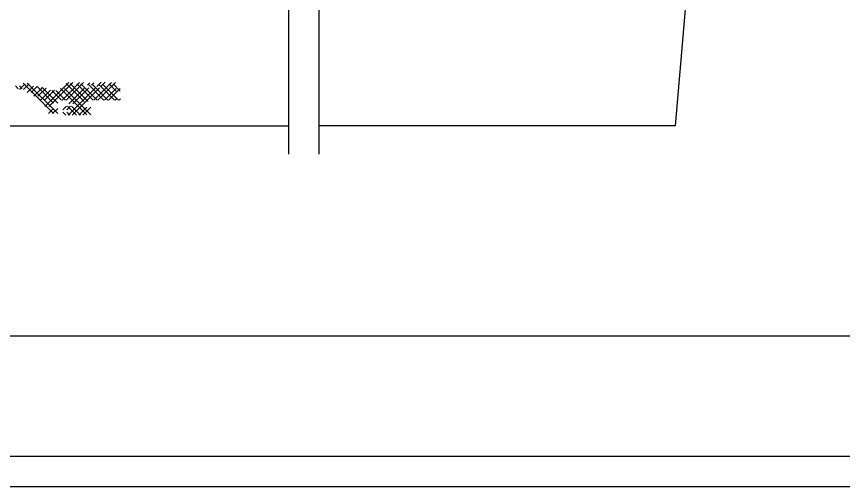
# Model space of a CAD drawing. Extents: x -0.04 to 2.29, y -0.5 to 2.03.
# Drawn here: x 1.1998 to 1.3372, y 0.01 to 0.0882 of the extents above; entities that cross this region are included whole.
import ezdxf

# ---------------------------------------------------------------- set-up
doc = ezdxf.new("R2010")
doc.units = 0
doc.header["$LTSCALE"] = 0.1
doc.linetypes.add('AUSGEZOGEN', pattern=[0])
doc.linetypes.add('USM-STRPUKLEIN', pattern=[0])
doc.layers.get('0').update_dxf_attribs({"linetype": 'AUSGEZOGEN'})
for name, color, linetype in [('AUSSEN25', 3, 'AUSGEZOGEN'), ('AUSSEN35', 2, 'AUSGEZOGEN'), ('AUSSEN50', 1, 'AUSGEZOGEN'), ('SCHRAFF', 4, 'AUSGEZOGEN'), ('USM-SPKLEIN25', 3, 'USM-STRPUKLEIN')]:
    doc.layers.add(name, color=color, linetype=linetype)

# ---------------------------------------------------------------- blocks, each defined once
blk = doc.blocks.new('*X')
at = {"color": 0}
for p, q in [((0.66798, 0.66975), (0.66918, 0.67095)), ((0.66827, 0.66827), (0.67093, 0.67093)), ((0.6717, 0.66827), (0.6688, 0.67117)), ((0.67003, 0.66827), (0.67267, 0.6709)), ((0.67121, 0.67053), (0.67051, 0.67122)), ((0.6718, 0.66827), (0.67452, 0.67098)), ((0.67276, 0.67075), (0.67237, 0.67113)), ((0.67334, 0.66804), (0.67633, 0.67102)), ((0.67491, 0.67036), (0.6741, 0.67118)), ((0.67984, 0.6672), (0.67586, 0.67118)), ((0.67839, 0.66601), (0.68345, 0.67107)), ((0.68407, 0.67004), (0.68313, 0.67098)), ((0.66993, 0.66827), (0.668, 0.6702)), ((0.67597, 0.66577), (0.67145, 0.67028)), ((0.67289, 0.66582), (0.67724, 0.67017)), ((0.67589, 0.66762), (0.67322, 0.67029)), ((0.677, 0.66827), (0.67494, 0.67033)), ((0.67711, 0.66827), (0.67871, 0.66987)), ((0.67839, 0.66778), (0.68101, 0.6704)), ((0.68064, 0.66817), (0.6789, 0.6699)), ((0.68167, 0.66891), (0.68033, 0.67024)), ((0.68282, 0.66952), (0.68175, 0.6706)), ((0.68427, 0.67013), (0.68475, 0.67061)), ((0.66816, 0.66827), (0.66794, 0.66849)), ((0.6742, 0.66577), (0.67289, 0.66708)), ((0.67461, 0.66577), (0.67611, 0.66727)), ((0.67689, 0.66662), (0.67624, 0.66727)), ((0.67923, 0.66604), (0.67839, 0.66688)), ((0.67637, 0.66577), (0.67689, 0.66628))]:
    blk.add_line(p, q, dxfattribs=at)

msp = doc.modelspace()

# ---------------------------------------------------------------- linework, layer by layer
at = {"layer": 'AUSSEN25', "color": 0}
for p, q in [((1.311, 0.09), (1.30925, 0.07)), ((1.17876, 0.07), (1.245, 0.07)), ((1.30925, 0.07), (1.25, 0.07))]:
    msp.add_line(p, q, dxfattribs=at)
at = {"layer": 'AUSSEN35', "color": 0}
msp.add_line((0.85, 0.01), (1.67, 0.01), dxfattribs=at)
at = {"layer": 'AUSSEN50', "color": 0}
for p, q in [((1.42, 0.035), (0.96, 0.035)), ((1.42, 0.015), (0.96, 0.015))]:
    msp.add_line(p, q, dxfattribs=at)
at = {"layer": 'USM-SPKLEIN25', "color": 0}
for p, q in [((1.245, 0.17479), (1.245, 0.06529)), ((1.25, 0.17479), (1.25, 0.06529))]:
    msp.add_line(p, q, dxfattribs=at)

# ---------------------------------------------------------------- block references
at = {"layer": 'SCHRAFF', "color": 0, "xscale": -1}
for p in [(1.88433, -0.594), (1.885, -0.594)]:
    msp.add_blockref('*X', p, dxfattribs=at)

doc.saveas('drawing.dxf')
